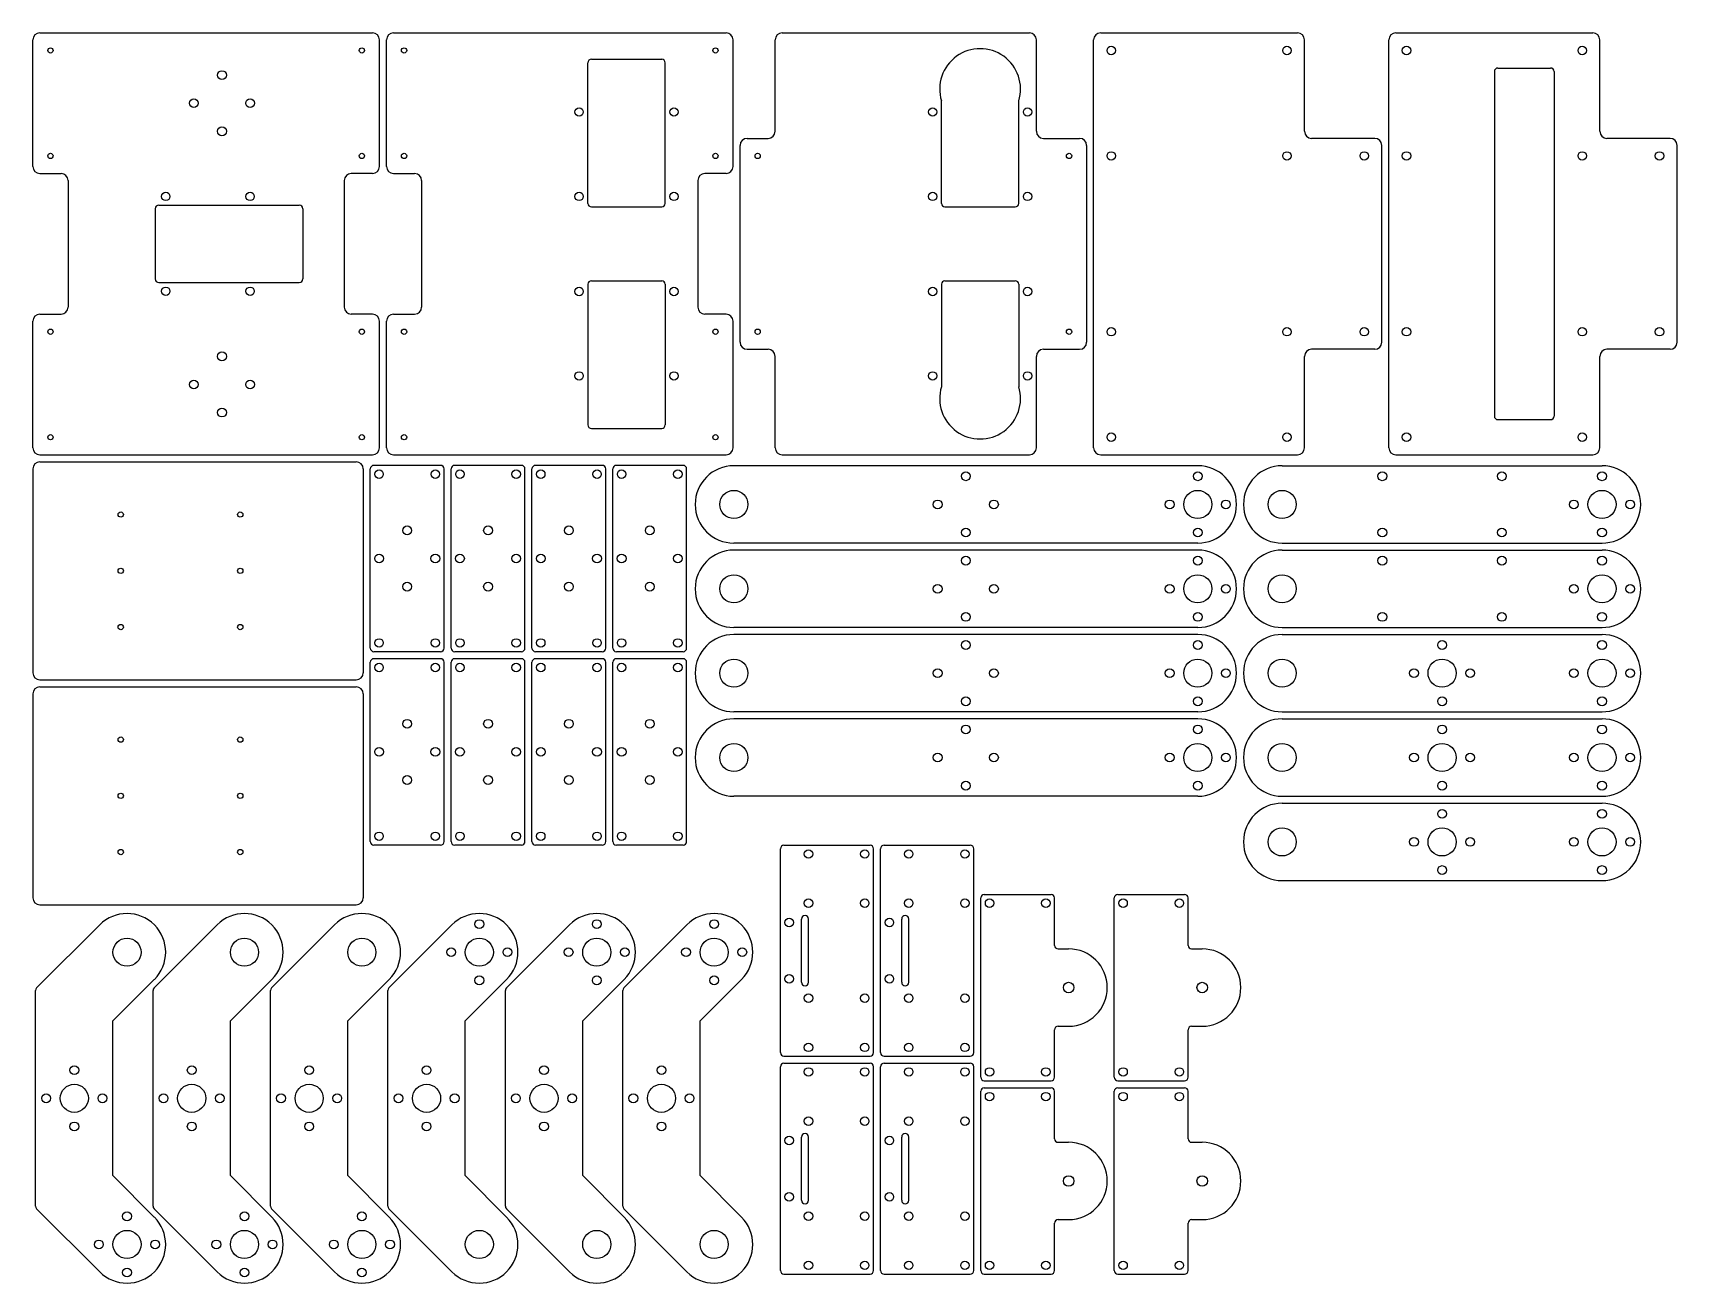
# Model space of a CAD drawing. Header units: millimetres. Extents: x 8 to 476, y -103 to 252.
import ezdxf

# ---------------------------------------------------------------- set-up
doc = ezdxf.new("R2010")
doc.units = ezdxf.units.MM
doc.header["$MEASUREMENT"] = 0

msp = doc.modelspace()

# ---------------------------------------------------------------- linework, layer by layer
for p, q in [((8.19, 214.11), (8.19, 250.11)), ((10.19, 252.11), (104.79, 252.11)), ((106.79, 214.11), (106.79, 250.11)), ((108.79, 214.11), (108.79, 250.11)), ((110.79, 252.11), (205.39, 252.11)), ((207.39, 214.11), (207.39, 250.11)), ((219.39, 224.11), (219.39, 250.11)), ((221.39, 252.11), (291.69, 252.11)), ((293.69, 224.11), (293.69, 250.11)), ((309.99, 134.11), (309.99, 250.11)), ((311.99, 252.11), (367.99, 252.11)), ((369.99, 224.11), (369.99, 250.11)), ((393.99, 134.11), (393.99, 250.11)), ((395.99, 252.11), (451.99, 252.11)), ((453.99, 224.11), (453.99, 250.11)), ((166.09, 203.61), (166.09, 243.61)), ((167.09, 244.61), (187.09, 244.61)), ((188.09, 203.61), (188.09, 243.61)), ((423.99, 241.11), (423.99, 143.11)), ((424.99, 242.11), (439.99, 242.11)), ((440.99, 241.11), (440.99, 143.11)), ((266.69, 203.61), (266.69, 232.75)), ((288.69, 203.61), (288.69, 232.75)), ((209.39, 164.11), (209.39, 220.11)), ((211.39, 222.11), (217.39, 222.11)), ((295.69, 222.11), (305.99, 222.11)), ((307.99, 220.11), (307.99, 164.11)), ((389.99, 222.11), (371.99, 222.11)), ((391.99, 164.11), (391.99, 220.11)), ((473.99, 222.11), (455.99, 222.11)), ((475.99, 164.11), (475.99, 220.11)), ((10.19, 212.11), (16.19, 212.11)), ((104.79, 212.11), (98.79, 212.11)), ((110.79, 212.11), (116.79, 212.11)), ((205.39, 212.11), (199.39, 212.11)), ((18.19, 210.11), (18.19, 174.11)), ((96.79, 210.11), (96.79, 174.11)), ((118.79, 210.11), (118.79, 174.11)), ((197.39, 210.11), (197.39, 174.11)), ((42.99, 202.11), (42.99, 182.11)), ((42.99, 202.11), (42.99, 182.11)), ((43.99, 203.11), (83.99, 203.11)), ((84.99, 202.11), (84.99, 182.11)), ((167.09, 202.61), (187.09, 202.61)), ((267.69, 202.61), (287.69, 202.61)), ((43.99, 181.11), (83.99, 181.11)), ((166.09, 180.61), (166.09, 140.61)), ((167.09, 181.61), (187.09, 181.61)), ((188.09, 180.61), (188.09, 140.61)), ((266.69, 180.61), (266.69, 151.46)), ((267.69, 181.61), (287.69, 181.61)), ((288.69, 180.61), (288.69, 151.46)), ((8.19, 134.11), (8.19, 170.11)), ((10.19, 172.11), (16.19, 172.11)), ((104.79, 172.11), (98.79, 172.11)), ((106.79, 134.11), (106.79, 170.11)), ((108.79, 134.11), (108.79, 170.11)), ((110.79, 172.11), (116.79, 172.11)), ((205.39, 172.11), (199.39, 172.11)), ((207.39, 134.11), (207.39, 170.11)), ((211.39, 162.11), (217.39, 162.11)), ((219.39, 134.11), (219.39, 160.11)), ((293.69, 134.11), (293.69, 160.11)), ((295.69, 162.11), (305.99, 162.11)), ((369.99, 134.11), (369.99, 160.11)), ((389.99, 162.11), (371.99, 162.11)), ((453.99, 134.11), (453.99, 160.11)), ((473.99, 162.11), (455.99, 162.11)), ((424.99, 142.11), (439.99, 142.11)), ((167.09, 139.61), (187.09, 139.61)), ((10.19, 132.11), (104.79, 132.11)), ((110.79, 132.11), (205.39, 132.11)), ((221.39, 132.11), (291.69, 132.11)), ((311.99, 132.11), (367.99, 132.11)), ((395.99, 132.11), (451.99, 132.11)), ((8.19, 128.11), (8.19, 70.11)), ((10.19, 130.11), (100.19, 130.11)), ((102.19, 128.11), (102.19, 70.11)), ((104.19, 77.11), (104.19, 128.11)), ((124.19, 129.11), (105.19, 129.11)), ((125.19, 77.11), (125.19, 128.11)), ((127.19, 77.11), (127.19, 128.11)), ((147.19, 129.11), (128.19, 129.11)), ((148.19, 77.11), (148.19, 128.11)), ((150.19, 77.11), (150.19, 128.11)), ((170.19, 129.11), (151.19, 129.11)), ((171.19, 77.11), (171.19, 128.11)), ((173.19, 77.11), (173.19, 128.11)), ((193.19, 129.11), (174.19, 129.11)), ((194.19, 77.11), (194.19, 128.11)), ((339.62, 129), (207.62, 129)), ((363.62, 129), (454.62, 129)), ((339.62, 107), (207.62, 107)), ((339.62, 105), (207.62, 105)), ((363.62, 107), (454.62, 107)), ((363.62, 105), (454.62, 105)), ((339.62, 83), (207.62, 83)), ((339.62, 81), (207.62, 81)), ((363.62, 83), (454.62, 83)), ((363.62, 81), (454.62, 81)), ((124.19, 76.11), (105.19, 76.11)), ((147.19, 76.11), (128.19, 76.11)), ((170.19, 76.11), (151.19, 76.11)), ((193.19, 76.11), (174.19, 76.11)), ((104.19, 22.11), (104.19, 73.11)), ((124.19, 74.11), (105.19, 74.11)), ((125.19, 22.11), (125.19, 73.11)), ((127.19, 22.11), (127.19, 73.11)), ((147.19, 74.11), (128.19, 74.11)), ((148.19, 22.11), (148.19, 73.11)), ((150.19, 22.11), (150.19, 73.11)), ((170.19, 74.11), (151.19, 74.11)), ((171.19, 22.11), (171.19, 73.11)), ((173.19, 22.11), (173.19, 73.11)), ((193.19, 74.11), (174.19, 74.11)), ((194.19, 22.11), (194.19, 73.11)), ((10.19, 68.11), (100.19, 68.11)), ((10.19, 66.11), (100.19, 66.11)), ((8.19, 64.11), (8.19, 6.11)), ((102.19, 64.11), (102.19, 6.11)), ((339.62, 59), (207.62, 59)), ((339.62, 57), (207.62, 57)), ((363.62, 59), (454.62, 59)), ((363.62, 57), (454.62, 57)), ((339.62, 35), (207.62, 35)), ((363.62, 35), (454.62, 35)), ((363.62, 33), (454.62, 33)), ((124.19, 21.11), (105.19, 21.11)), ((147.19, 21.11), (128.19, 21.11)), ((170.19, 21.11), (151.19, 21.11)), ((193.19, 21.11), (174.19, 21.11)), ((220.87, -37.93), (220.87, 20.07)), ((221.87, 21.07), (246.37, 21.07)), ((247.37, -37.93), (247.37, 20.07)), ((249.37, -37.93), (249.37, 20.07)), ((250.37, 21.07), (274.87, 21.07)), ((275.87, -37.93), (275.87, 20.07)), ((363.62, 11), (454.62, 11)), ((277.87, -44.93), (277.87, 6.07)), ((278.87, 7.07), (297.87, 7.07)), ((298.87, -7.43), (298.87, 6.07)), ((315.87, -44.93), (315.87, 6.07)), ((316.87, 7.07), (335.87, 7.07)), ((336.87, -7.43), (336.87, 6.07)), ((10.19, 4.11), (100.19, 4.11)), ((226.87, -17.93), (226.87, 0.07)), ((228.87, -17.93), (228.87, 0.07)), ((255.37, -17.93), (255.37, 0.07)), ((257.37, -17.93), (257.37, 0.07)), ((27.19, -1.59), (9.26, -19.52)), ((60.6, -1.59), (42.67, -19.52)), ((94.01, -1.59), (76.08, -19.52)), ((127.42, -1.59), (109.49, -19.52)), ((160.83, -1.59), (142.9, -19.52)), ((194.24, -1.59), (176.31, -19.52)), ((299.87, -8.43), (302.87, -8.43)), ((337.87, -8.43), (340.87, -8.43)), ((42.74, -17.15), (30.97, -28.92)), ((76.15, -17.15), (64.38, -28.92)), ((109.56, -17.15), (97.79, -28.92)), ((142.97, -17.15), (131.2, -28.92)), ((176.38, -17.15), (164.61, -28.92)), ((209.79, -17.15), (198.02, -28.92)), ((8.97, -81.62), (8.97, -20.23)), ((42.38, -81.62), (42.38, -20.23)), ((75.79, -81.62), (75.79, -20.23)), ((109.2, -81.62), (109.2, -20.23)), ((142.61, -81.62), (142.61, -20.23)), ((176.02, -81.62), (176.02, -20.23)), ((30.97, -72.92), (30.97, -28.92)), ((64.38, -72.92), (64.38, -28.92)), ((97.79, -72.92), (97.79, -28.92)), ((131.2, -72.92), (131.2, -28.92)), ((164.61, -72.92), (164.61, -28.92)), ((198.02, -72.92), (198.02, -28.92)), ((298.87, -44.93), (298.87, -31.43)), ((299.87, -30.43), (302.87, -30.43)), ((336.87, -44.93), (336.87, -31.43)), ((337.87, -30.43), (340.87, -30.43)), ((220.87, -99.93), (220.87, -41.93)), ((221.87, -38.93), (246.37, -38.93)), ((221.87, -40.93), (246.37, -40.93)), ((247.37, -99.93), (247.37, -41.93)), ((249.37, -99.93), (249.37, -41.93)), ((250.37, -38.93), (274.87, -38.93)), ((250.37, -40.93), (274.87, -40.93)), ((275.87, -99.93), (275.87, -41.93)), ((278.87, -45.93), (297.87, -45.93)), ((316.87, -45.93), (335.87, -45.93)), ((277.87, -99.93), (277.87, -48.93)), ((278.87, -47.93), (297.87, -47.93)), ((298.87, -62.43), (298.87, -48.93)), ((315.87, -99.93), (315.87, -48.93)), ((316.87, -47.93), (335.87, -47.93)), ((336.87, -62.43), (336.87, -48.93)), ((226.87, -79.93), (226.87, -61.93)), ((228.87, -79.93), (228.87, -61.93)), ((255.37, -79.93), (255.37, -61.93)), ((257.37, -79.93), (257.37, -61.93)), ((299.87, -63.43), (302.87, -63.43)), ((337.87, -63.43), (340.87, -63.43)), ((42.74, -84.7), (30.97, -72.92)), ((76.15, -84.7), (64.38, -72.92)), ((109.56, -84.7), (97.79, -72.92)), ((142.97, -84.7), (131.2, -72.92)), ((176.38, -84.7), (164.61, -72.92)), ((209.79, -84.7), (198.02, -72.92)), ((27.19, -100.26), (9.26, -82.33)), ((60.6, -100.26), (42.67, -82.33)), ((94.01, -100.26), (76.08, -82.33)), ((127.42, -100.26), (109.49, -82.33)), ((160.83, -100.26), (142.9, -82.33)), ((194.24, -100.26), (176.31, -82.33)), ((298.87, -99.93), (298.87, -86.43)), ((299.87, -85.43), (302.87, -85.43)), ((336.87, -99.93), (336.87, -86.43)), ((337.87, -85.43), (340.87, -85.43)), ((221.87, -100.93), (246.37, -100.93)), ((250.37, -100.93), (274.87, -100.93)), ((278.87, -100.93), (297.87, -100.93)), ((316.87, -100.93), (335.87, -100.93))]:
    msp.add_line(p, q)
for centre, radius in [((314.99, 247.11), 1.2), ((364.99, 247.11), 1.2), ((398.99, 247.11), 1.2), ((448.99, 247.11), 1.2), ((13.19, 247.11), 0.75), ((101.79, 247.11), 0.75), ((113.79, 247.11), 0.75), ((202.39, 247.11), 0.75), ((61.99, 240.11), 1.25), ((53.99, 232.11), 1.25), ((69.99, 232.11), 1.25), ((163.59, 229.61), 1.2), ((190.59, 229.61), 1.2), ((264.19, 229.61), 1.2), ((291.19, 229.61), 1.2), ((61.99, 224.11), 1.25), ((13.19, 217.11), 0.75), ((101.79, 217.11), 0.75), ((113.79, 217.11), 0.75), ((202.39, 217.11), 0.75), ((214.39, 217.11), 0.75), ((302.99, 217.11), 0.75), ((314.99, 217.11), 1.2), ((364.99, 217.11), 1.2), ((386.99, 217.11), 1.2), ((398.99, 217.11), 1.2), ((448.99, 217.11), 1.2), ((470.99, 217.11), 1.2), ((45.99, 205.61), 1.2), ((69.99, 205.61), 1.2), ((163.59, 205.61), 1.2), ((190.59, 205.61), 1.2), ((264.19, 205.61), 1.2), ((291.19, 205.61), 1.2), ((45.99, 178.61), 1.2), ((69.99, 178.61), 1.2), ((163.59, 178.54), 1.2), ((190.59, 178.54), 1.2), ((264.19, 178.54), 1.2), ((291.19, 178.54), 1.2), ((13.19, 167.11), 0.75), ((101.79, 167.11), 0.75), ((113.79, 167.11), 0.75), ((202.39, 167.11), 0.75), ((214.39, 167.11), 0.75), ((302.99, 167.11), 0.75), ((314.99, 167.11), 1.2), ((364.99, 167.11), 1.2), ((386.99, 167.11), 1.2), ((398.99, 167.11), 1.2), ((448.99, 167.11), 1.2), ((470.99, 167.11), 1.2), ((61.99, 160.11), 1.25), ((163.59, 154.54), 1.2), ((190.59, 154.54), 1.2), ((264.19, 154.54), 1.2), ((291.19, 154.54), 1.2), ((53.99, 152.11), 1.25), ((69.99, 152.11), 1.25), ((61.99, 144.11), 1.25), ((13.19, 137.11), 0.75), ((101.79, 137.11), 0.75), ((113.79, 137.11), 0.75), ((202.39, 137.11), 0.75), ((314.99, 137.11), 1.2), ((364.99, 137.11), 1.2), ((398.99, 137.11), 1.2), ((448.99, 137.11), 1.2), ((106.69, 126.61), 1.2), ((122.69, 126.61), 1.2), ((129.69, 126.61), 1.2), ((145.69, 126.61), 1.2), ((152.69, 126.61), 1.2), ((168.69, 126.61), 1.2), ((175.69, 126.61), 1.2), ((191.69, 126.61), 1.2), ((273.62, 126), 1.25), ((339.62, 126), 1.25), ((392.12, 126), 1.25), ((426.12, 126), 1.25), ((454.62, 126), 1.25), ((207.62, 118), 4), ((339.62, 118), 4), ((363.62, 118), 4), ((454.62, 118), 4), ((265.62, 118), 1.25), ((281.62, 118), 1.25), ((331.62, 118), 1.25), ((347.62, 118), 1.25), ((446.62, 118), 1.25), ((462.62, 118), 1.25), ((33.19, 115.11), 0.75), ((67.19, 115.11), 0.75), ((114.69, 110.61), 1.25), ((137.69, 110.61), 1.25), ((160.69, 110.61), 1.25), ((183.69, 110.61), 1.25), ((273.62, 110), 1.25), ((339.62, 110), 1.25), ((392.12, 110), 1.25), ((426.12, 110), 1.25), ((454.62, 110), 1.25), ((106.69, 102.61), 1.25), ((122.69, 102.61), 1.25), ((129.69, 102.61), 1.25), ((145.69, 102.61), 1.25), ((152.69, 102.61), 1.25), ((168.69, 102.61), 1.25), ((175.69, 102.61), 1.25), ((191.69, 102.61), 1.25), ((273.62, 102), 1.25), ((339.62, 102), 1.25), ((392.12, 102), 1.25), ((426.12, 102), 1.25), ((454.62, 102), 1.25), ((33.19, 99.11), 0.75), ((67.19, 99.11), 0.75), ((114.69, 94.61), 1.25), ((137.69, 94.61), 1.25), ((160.69, 94.61), 1.25), ((183.69, 94.61), 1.25), ((207.62, 94), 4), ((265.62, 94), 1.25), ((281.62, 94), 1.25), ((331.62, 94), 1.25), ((339.62, 94), 4), ((347.62, 94), 1.25), ((363.62, 94), 4), ((446.62, 94), 1.25), ((454.62, 94), 4), ((462.62, 94), 1.25), ((273.62, 86), 1.25), ((339.62, 86), 1.25), ((392.12, 86), 1.25), ((426.12, 86), 1.25), ((454.62, 86), 1.25), ((33.19, 83.11), 0.75), ((67.19, 83.11), 0.75), ((106.69, 78.61), 1.2), ((122.69, 78.61), 1.2), ((129.69, 78.61), 1.2), ((145.69, 78.61), 1.2), ((152.69, 78.61), 1.2), ((168.69, 78.61), 1.2), ((175.69, 78.61), 1.2), ((191.69, 78.61), 1.2), ((273.62, 78), 1.25), ((339.62, 78), 1.25), ((409.12, 78), 1.25), ((454.62, 78), 1.25), ((106.69, 71.61), 1.2), ((122.69, 71.61), 1.2), ((129.69, 71.61), 1.2), ((145.69, 71.61), 1.2), ((152.69, 71.61), 1.2), ((168.69, 71.61), 1.2), ((175.69, 71.61), 1.2), ((191.69, 71.61), 1.2), ((207.62, 70), 4), ((265.62, 70), 1.25), ((281.62, 70), 1.25), ((331.62, 70), 1.25), ((339.62, 70), 4), ((347.62, 70), 1.25), ((363.62, 70), 4), ((401.12, 70), 1.25), ((409.12, 70), 4), ((417.12, 70), 1.25), ((446.62, 70), 1.25), ((454.62, 70), 4), ((462.62, 70), 1.25), ((273.62, 62), 1.25), ((339.62, 62), 1.25), ((409.12, 62), 1.25), ((454.62, 62), 1.25), ((114.69, 55.61), 1.25), ((137.69, 55.61), 1.25), ((160.69, 55.61), 1.25), ((183.69, 55.61), 1.25), ((33.19, 51.11), 0.75), ((67.19, 51.11), 0.75), ((273.62, 54), 1.25), ((339.62, 54), 1.25), ((409.12, 54), 1.25), ((454.62, 54), 1.25), ((106.69, 47.61), 1.25), ((122.69, 47.61), 1.25), ((129.69, 47.61), 1.25), ((145.69, 47.61), 1.25), ((152.69, 47.61), 1.25), ((168.69, 47.61), 1.25), ((175.69, 47.61), 1.25), ((191.69, 47.61), 1.25), ((207.62, 46), 4), ((265.62, 46), 1.25), ((281.62, 46), 1.25), ((331.62, 46), 1.25), ((339.62, 46), 4), ((347.62, 46), 1.25), ((363.62, 46), 4), ((401.12, 46), 1.25), ((409.12, 46), 4), ((417.12, 46), 1.25), ((446.62, 46), 1.25), ((454.62, 46), 4), ((462.62, 46), 1.25), ((114.69, 39.61), 1.25), ((137.69, 39.61), 1.25), ((160.69, 39.61), 1.25), ((183.69, 39.61), 1.25), ((273.62, 38), 1.25), ((339.62, 38), 1.25), ((409.12, 38), 1.25), ((454.62, 38), 1.25), ((33.19, 35.11), 0.75), ((67.19, 35.11), 0.75), ((409.12, 30), 1.25), ((454.62, 30), 1.25), ((106.69, 23.61), 1.2), ((122.69, 23.61), 1.2), ((129.69, 23.61), 1.2), ((145.69, 23.61), 1.2), ((152.69, 23.61), 1.2), ((168.69, 23.61), 1.2), ((175.69, 23.61), 1.2), ((191.69, 23.61), 1.2), ((363.62, 22), 4), ((409.12, 22), 4), ((454.62, 22), 4), ((33.19, 19.11), 0.75), ((67.19, 19.11), 0.75), ((228.87, 18.57), 1.2), ((244.87, 18.57), 1.2), ((257.37, 18.57), 1.2), ((273.37, 18.57), 1.2), ((401.12, 22), 1.25), ((417.12, 22), 1.25), ((446.62, 22), 1.25), ((462.62, 22), 1.25), ((409.12, 14), 1.25), ((454.62, 14), 1.25), ((228.87, 4.57), 1.2), ((244.87, 4.57), 1.2), ((257.37, 4.57), 1.2), ((273.37, 4.57), 1.2), ((280.37, 4.57), 1.2), ((296.37, 4.57), 1.2), ((318.37, 4.57), 1.2), ((334.37, 4.57), 1.2), ((223.37, -0.93), 1.2), ((251.87, -0.93), 1.2), ((135.2, -1.37), 1.25), ((168.61, -1.37), 1.25), ((202.02, -1.37), 1.25), ((34.97, -9.37), 4), ((68.38, -9.37), 4), ((101.79, -9.37), 4), ((127.2, -9.37), 1.25), ((135.2, -9.37), 4), ((143.2, -9.37), 1.25), ((160.61, -9.37), 1.25), ((168.61, -9.37), 4), ((176.61, -9.37), 1.25), ((194.02, -9.37), 1.25), ((202.02, -9.37), 4), ((210.02, -9.37), 1.25), ((135.2, -17.37), 1.25), ((168.61, -17.37), 1.25), ((202.02, -17.37), 1.25), ((223.37, -16.93), 1.2), ((251.87, -16.93), 1.2), ((302.87, -19.43), 1.5), ((340.87, -19.43), 1.5), ((228.87, -22.43), 1.2), ((244.87, -22.43), 1.2), ((257.37, -22.43), 1.2), ((273.37, -22.43), 1.2), ((228.87, -36.43), 1.2), ((244.87, -36.43), 1.2), ((257.37, -36.43), 1.2), ((273.37, -36.43), 1.2), ((19.97, -42.92), 1.25), ((53.38, -42.92), 1.25), ((86.79, -42.92), 1.25), ((120.2, -42.92), 1.25), ((153.61, -42.92), 1.25), ((187.02, -42.92), 1.25), ((228.87, -43.43), 1.2), ((244.87, -43.43), 1.2), ((257.37, -43.43), 1.2), ((273.37, -43.43), 1.2), ((280.37, -43.43), 1.2), ((296.37, -43.43), 1.2), ((318.37, -43.43), 1.2), ((334.37, -43.43), 1.2), ((11.97, -50.92), 1.25), ((19.97, -50.92), 4), ((27.97, -50.92), 1.25), ((45.38, -50.92), 1.25), ((53.38, -50.92), 4), ((61.38, -50.92), 1.25), ((78.79, -50.92), 1.25), ((86.79, -50.92), 4), ((94.79, -50.92), 1.25), ((112.2, -50.92), 1.25), ((120.2, -50.92), 4), ((128.2, -50.92), 1.25), ((145.61, -50.92), 1.25), ((153.61, -50.92), 4), ((161.61, -50.92), 1.25), ((179.02, -50.92), 1.25), ((187.02, -50.92), 4), ((195.02, -50.92), 1.25), ((280.37, -50.43), 1.2), ((296.37, -50.43), 1.2), ((318.37, -50.43), 1.2), ((334.37, -50.43), 1.2), ((19.97, -58.92), 1.25), ((53.38, -58.92), 1.25), ((86.79, -58.92), 1.25), ((120.2, -58.92), 1.25), ((153.61, -58.92), 1.25), ((187.02, -58.92), 1.25), ((228.87, -57.43), 1.2), ((244.87, -57.43), 1.2), ((257.37, -57.43), 1.2), ((273.37, -57.43), 1.2), ((223.37, -62.93), 1.2), ((251.87, -62.93), 1.2), ((302.87, -74.43), 1.5), ((340.87, -74.43), 1.5), ((223.37, -78.93), 1.2), ((251.87, -78.93), 1.2), ((34.97, -84.48), 1.25), ((68.38, -84.48), 1.25), ((101.79, -84.48), 1.25), ((228.87, -84.43), 1.2), ((244.87, -84.43), 1.2), ((257.37, -84.43), 1.2), ((273.37, -84.43), 1.2), ((34.97, -92.48), 4), ((68.38, -92.48), 4), ((101.79, -92.48), 4), ((135.2, -92.48), 4), ((168.61, -92.48), 4), ((202.02, -92.48), 4), ((26.97, -92.48), 1.25), ((42.97, -92.48), 1.25), ((60.38, -92.48), 1.25), ((76.38, -92.48), 1.25), ((93.79, -92.48), 1.25), ((109.79, -92.48), 1.25), ((228.87, -98.43), 1.2), ((244.87, -98.43), 1.2), ((257.37, -98.43), 1.2), ((273.37, -98.43), 1.2), ((280.37, -98.43), 1.2), ((296.37, -98.43), 1.2), ((318.37, -98.43), 1.2), ((334.37, -98.43), 1.2), ((34.97, -100.48), 1.25), ((68.38, -100.48), 1.25), ((101.79, -100.48), 1.25)]:
    msp.add_circle(centre, radius)
for centre, radius, start, end in [((10.19, 250.11), 2, 90, 180), ((104.79, 250.11), 2, 0, 90), ((110.79, 250.11), 2, 90, 180), ((205.39, 250.11), 2, 0, 90), ((221.39, 250.11), 2, 90, 180), ((291.69, 250.11), 2, 0, 90), ((311.99, 250.11), 2, 90, 180), ((367.99, 250.11), 2, 0, 90), ((395.99, 250.11), 2, 90, 180), ((451.99, 250.11), 2, 0, 90), ((167.09, 243.61), 1, 90, 180), ((187.09, 243.61), 1, 0, 90), ((277.69, 236.11), 11.5, 343.0426, 196.9574), ((424.99, 241.11), 1, 90, 180), ((439.99, 241.11), 1, 0, 90), ((211.39, 220.11), 2, 90, 180), ((217.39, 224.11), 2, 270, 0), ((295.69, 224.11), 2, 180, 270), ((305.99, 220.11), 2, 0, 90), ((371.99, 224.11), 2, 180, 270), ((389.99, 220.11), 2, 0, 90), ((455.99, 224.11), 2, 180, 270), ((473.99, 220.11), 2, 0, 90), ((10.19, 214.11), 2, 180, 270), ((16.19, 210.11), 2, 0, 90), ((98.79, 210.11), 2, 90, 180), ((104.79, 214.11), 2, 270, 0), ((110.79, 214.11), 2, 180, 270), ((116.79, 210.11), 2, 0, 90), ((199.39, 210.11), 2, 90, 180), ((205.39, 214.11), 2, 270, 0), ((43.99, 202.11), 1, 90, 180), ((83.99, 202.11), 1, 0, 90), ((167.09, 203.61), 1, 180, 270), ((187.09, 203.61), 1, 270, 0), ((267.69, 203.61), 1, 180, 270), ((287.69, 203.61), 1, 270, 0), ((43.99, 182.11), 1, 180, 270), ((83.99, 182.11), 1, 270, 0), ((167.09, 180.61), 1, 90, 180), ((187.09, 180.61), 1, 0, 90), ((267.69, 180.61), 1, 90, 180), ((287.69, 180.61), 1, 0, 90), ((16.19, 174.11), 2, 270, 0), ((98.79, 174.11), 2, 180, 270), ((116.79, 174.11), 2, 270, 0), ((199.39, 174.11), 2, 180, 270), ((10.19, 170.11), 2, 90, 180), ((104.79, 170.11), 2, 0, 90), ((110.79, 170.11), 2, 90, 180), ((205.39, 170.11), 2, 0, 90), ((211.39, 164.11), 2, 180, 270), ((305.99, 164.11), 2, 270, 0), ((389.99, 164.11), 2, 270, 0), ((473.99, 164.11), 2, 270, 0), ((217.39, 160.11), 2, 0, 90), ((295.69, 160.11), 2, 90, 180), ((371.99, 160.11), 2, 90, 180), ((455.99, 160.11), 2, 90, 180), ((277.69, 148.11), 11.5, 163.0426, 16.9574), ((167.09, 140.61), 1, 180, 270), ((187.09, 140.61), 1, 270, 0), ((424.99, 143.11), 1, 180, 270), ((439.99, 143.11), 1, 270, 0), ((10.19, 134.11), 2, 180, 270), ((104.79, 134.11), 2, 270, 0), ((110.79, 134.11), 2, 180, 270), ((205.39, 134.11), 2, 270, 0), ((221.39, 134.11), 2, 180, 270), ((291.69, 134.11), 2, 270, 0), ((311.99, 134.11), 2, 180, 270), ((367.99, 134.11), 2, 270, 0), ((395.99, 134.11), 2, 180, 270), ((451.99, 134.11), 2, 270, 0), ((10.19, 128.11), 2, 90, 180), ((100.19, 128.11), 2, 0, 90), ((105.19, 128.11), 1, 90, 180), ((124.19, 128.11), 1, 0, 90), ((128.19, 128.11), 1, 90, 180), ((147.19, 128.11), 1, 0, 90), ((151.19, 128.11), 1, 90, 180), ((170.19, 128.11), 1, 0, 90), ((174.19, 128.11), 1, 90, 180), ((193.19, 128.11), 1, 0, 90), ((207.62, 118), 11, 90, 270), ((339.62, 118), 11, 270, 90), ((363.62, 118), 11, 90, 270), ((454.62, 118), 11, 270, 90), ((207.62, 94), 11, 90, 270), ((339.62, 94), 11, 270, 90), ((363.62, 94), 11, 90, 270), ((454.62, 94), 11, 270, 90), ((207.62, 70), 11, 90, 270), ((339.62, 70), 11, 270, 90), ((363.62, 70), 11, 90, 270), ((454.62, 70), 11, 270, 90), ((105.19, 77.11), 1, 180, 270), ((124.19, 77.11), 1, 270, 0), ((128.19, 77.11), 1, 180, 270), ((147.19, 77.11), 1, 270, 0), ((151.19, 77.11), 1, 180, 270), ((170.19, 77.11), 1, 270, 0), ((174.19, 77.11), 1, 180, 270), ((193.19, 77.11), 1, 270, 0), ((105.19, 73.11), 1, 90, 180), ((124.19, 73.11), 1, 0, 90), ((128.19, 73.11), 1, 90, 180), ((147.19, 73.11), 1, 0, 90), ((151.19, 73.11), 1, 90, 180), ((170.19, 73.11), 1, 0, 90), ((174.19, 73.11), 1, 90, 180), ((193.19, 73.11), 1, 0, 90), ((10.19, 70.11), 2, 180, 270), ((10.19, 64.11), 2, 90, 180), ((100.19, 70.11), 2, 270, 0), ((100.19, 64.11), 2, 0, 90), ((207.62, 46), 11, 90, 270), ((339.62, 46), 11, 270, 90), ((363.62, 46), 11, 90, 270), ((454.62, 46), 11, 270, 90), ((363.62, 22), 11, 90, 270), ((454.62, 22), 11, 270, 90), ((105.19, 22.11), 1, 180, 270), ((124.19, 22.11), 1, 270, 0), ((128.19, 22.11), 1, 180, 270), ((147.19, 22.11), 1, 270, 0), ((151.19, 22.11), 1, 180, 270), ((170.19, 22.11), 1, 270, 0), ((174.19, 22.11), 1, 180, 270), ((193.19, 22.11), 1, 270, 0), ((221.87, 20.07), 1, 90, 180), ((246.37, 20.07), 1, 0, 90), ((250.37, 20.07), 1, 90, 180), ((274.87, 20.07), 1, 0, 90), ((10.19, 6.11), 2, 180, 270), ((100.19, 6.11), 2, 270, 0), ((278.87, 6.07), 1, 90, 180), ((297.87, 6.07), 1, 0, 90), ((316.87, 6.07), 1, 90, 180), ((335.87, 6.07), 1, 0, 90), ((34.97, -9.37), 11, 315, 135), ((68.38, -9.37), 11, 315, 135), ((101.79, -9.37), 11, 315, 135), ((135.2, -9.37), 11, 315, 135), ((168.61, -9.37), 11, 315, 135), ((202.02, -9.37), 11, 315, 135), ((227.87, 0.07), 1, 90, 180), ((227.87, 0.07), 1, 0, 90), ((256.37, 0.07), 1, 90, 180), ((256.37, 0.07), 1, 0, 90), ((299.87, -7.43), 1, 180, 270), ((302.87, -19.43), 11, 270, 90), ((337.87, -7.43), 1, 180, 270), ((340.87, -19.43), 11, 270, 90), ((227.87, -17.93), 1, 180, 270), ((227.87, -17.93), 1, 270, 0), ((256.37, -17.93), 1, 180, 270), ((256.37, -17.93), 1, 270, 0), ((9.97, -20.23), 1, 135, 180), ((43.38, -20.23), 1, 135, 180), ((76.79, -20.23), 1, 135, 180), ((110.2, -20.23), 1, 135, 180), ((143.61, -20.23), 1, 135, 180), ((177.02, -20.23), 1, 135, 180), ((299.87, -31.43), 1, 90, 180), ((337.87, -31.43), 1, 90, 180), ((221.87, -37.93), 1, 180, 270), ((221.87, -41.93), 1, 90, 180), ((246.37, -37.93), 1, 270, 0), ((246.37, -41.93), 1, 0, 90), ((250.37, -37.93), 1, 180, 270), ((250.37, -41.93), 1, 90, 180), ((274.87, -37.93), 1, 270, 0), ((274.87, -41.93), 1, 0, 90), ((278.87, -44.93), 1, 180, 270), ((297.87, -44.93), 1, 270, 0), ((316.87, -44.93), 1, 180, 270), ((335.87, -44.93), 1, 270, 0), ((278.87, -48.93), 1, 90, 180), ((297.87, -48.93), 1, 0, 90), ((316.87, -48.93), 1, 90, 180), ((335.87, -48.93), 1, 0, 90), ((227.87, -61.93), 1, 90, 180), ((227.87, -61.93), 1, 0, 90), ((256.37, -61.93), 1, 90, 180), ((256.37, -61.93), 1, 0, 90), ((299.87, -62.43), 1, 180, 270), ((302.87, -74.43), 11, 270, 90), ((337.87, -62.43), 1, 180, 270), ((340.87, -74.43), 11, 270, 90), ((9.97, -81.62), 1, 180, 225), ((43.38, -81.62), 1, 180, 225), ((76.79, -81.62), 1, 180, 225), ((110.2, -81.62), 1, 180, 225), ((143.61, -81.62), 1, 180, 225), ((177.02, -81.62), 1, 180, 225), ((227.87, -79.93), 1, 180, 270), ((227.87, -79.93), 1, 270, 0), ((256.37, -79.93), 1, 180, 270), ((256.37, -79.93), 1, 270, 0), ((34.97, -92.48), 11, 225, 45), ((68.38, -92.48), 11, 225, 45), ((101.79, -92.48), 11, 225, 45), ((135.2, -92.48), 11, 225, 45), ((168.61, -92.48), 11, 225, 45), ((202.02, -92.48), 11, 225, 45), ((299.87, -86.43), 1, 90, 180), ((337.87, -86.43), 1, 90, 180), ((221.87, -99.93), 1, 180, 270), ((246.37, -99.93), 1, 270, 0), ((250.37, -99.93), 1, 180, 270), ((274.87, -99.93), 1, 270, 0), ((278.87, -99.93), 1, 180, 270), ((297.87, -99.93), 1, 270, 0), ((316.87, -99.93), 1, 180, 270), ((335.87, -99.93), 1, 270, 0)]:
    msp.add_arc(centre, radius, start, end)

doc.saveas('drawing.dxf')
